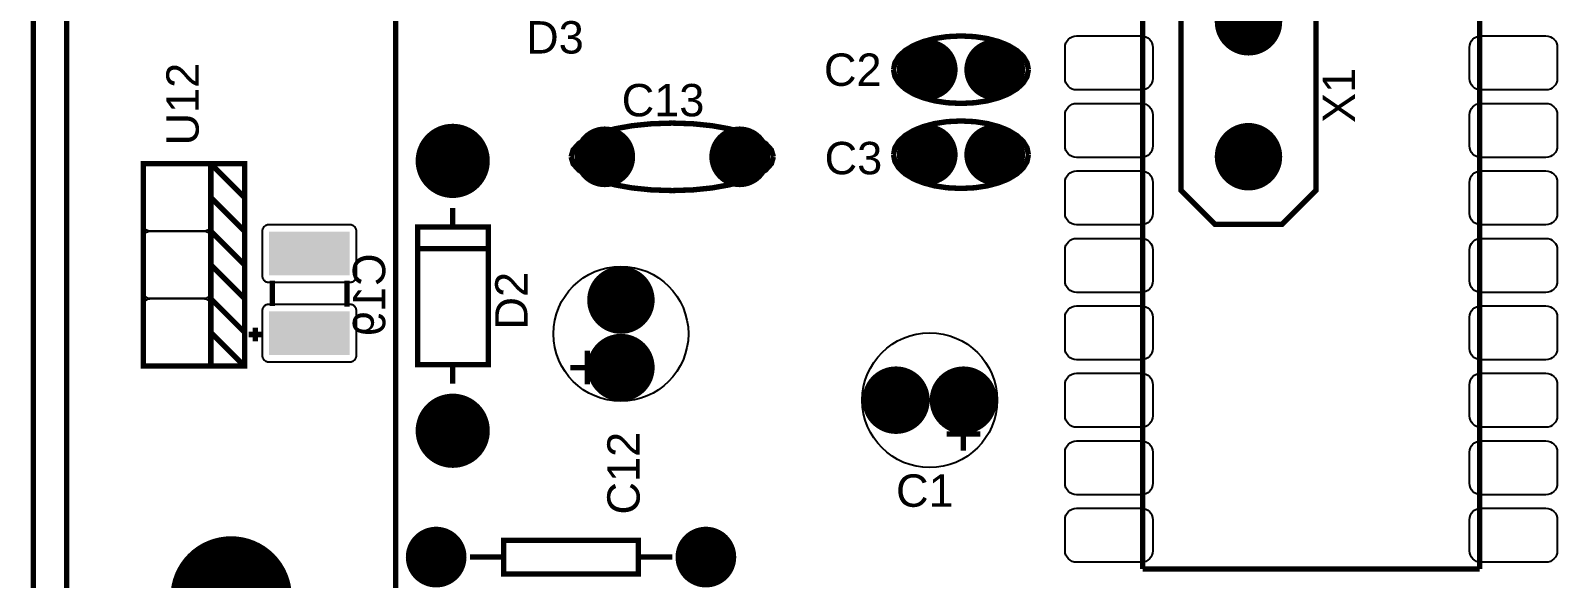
# Model space of a CAD drawing. Header units: inches. Extents: x -2.43 to 2.43, y -2.01 to 2.
# Drawn here: x -2.434 to -0.17, y -0.386 to 0.426 of the extents above; entities that cross this region are included whole.
import ezdxf

# ---------------------------------------------------------------- set-up
doc = ezdxf.new("R2010")
doc.units = ezdxf.units.IN
doc.layers.get('0').update_dxf_attribs({"linetype": 'CONTINUOUS'})

# ---------------------------------------------------------------- blocks, each defined once
blk = doc.blocks.new('RPAD')
blk.add_trace([(-0.5, -0.5), (-0.5, 0.5), (0.5, -0.5), (0.5, 0.5)])
blk = doc.blocks.new('EPAD')
at = {"const_width": 0.5}
blk.add_lwpolyline([(-0.25, 0, 1), (0.25, 0, 1)], format="xyb", close=True, dxfattribs=at)

msp = doc.modelspace()

# ---------------------------------------------------------------- linework, layer by layer
at = {"const_width": 0.008}
for points in [[(-2.430303, -2.006575), (2.430303, -2.006575), (2.430303, 1.998496), (-2.430303, 1.998496), (-2.430303, -2.006575)], [(-2.430303, -2.006575), (2.430303, -2.006575), (2.430303, 1.998496), (-2.430303, 1.998496), (-2.430303, -2.006575)], [(-2.430303, -2.006575), (2.430303, -2.006575), (2.430303, 1.998496), (-2.430303, 1.998496), (-2.430303, -2.006575)], [(-0.785043, 1.628244), (-0.785043, -0.371756)], [(-0.785043, 1.628244), (-0.785043, -0.371756)], [(-0.785043, 1.628244), (-0.785043, -0.371756)], [(-0.285043, 1.628244), (-0.285043, -0.371756)], [(-0.285043, 1.628244), (-0.285043, -0.371756)], [(-0.285043, 1.628244), (-0.285043, -0.371756)], [(-2.380902, -0.606149), (-1.892713, -0.606149), (-1.892713, 0.771804), (-2.380902, 0.771804), (-2.380902, -0.606149)], [(-2.380902, -0.606149), (-1.892713, -0.606149), (-1.892713, 0.771804), (-2.380902, 0.771804), (-2.380902, -0.606149)], [(-2.380902, -0.606149), (-1.892713, -0.606149), (-1.892713, 0.771804), (-2.380902, 0.771804), (-2.380902, -0.606149)], [(-0.528043, 0.489244), (-0.528043, 0.189244), (-0.578043, 0.139244), (-0.678043, 0.139244), (-0.728043, 0.189244), (-0.728043, 0.489244), (-0.678043, 0.539244), (-0.578043, 0.539244), (-0.528043, 0.489244)], [(-0.528043, 0.489244), (-0.528043, 0.189244), (-0.578043, 0.139244), (-0.678043, 0.139244), (-0.728043, 0.189244), (-0.728043, 0.489244), (-0.678043, 0.539244), (-0.578043, 0.539244), (-0.528043, 0.489244)], [(-0.528043, 0.489244), (-0.528043, 0.189244), (-0.578043, 0.139244), (-0.678043, 0.139244), (-0.728043, 0.189244), (-0.728043, 0.489244), (-0.678043, 0.539244), (-0.578043, 0.539244), (-0.528043, 0.489244)], [(-1.154421, 0.368244), (-1.152421, 0.378432), (-1.146671, 0.387869), (-1.137546, 0.396369), (-1.125421, 0.403744), (-1.110671, 0.409807), (-1.093671, 0.414369), (-1.074796, 0.417244), (-1.054421, 0.418244)], [(-1.154421, 0.368244), (-1.152421, 0.378432), (-1.146671, 0.387869), (-1.137546, 0.396369), (-1.125421, 0.403744), (-1.110671, 0.409807), (-1.093671, 0.414369), (-1.074796, 0.417244), (-1.054421, 0.418244)], [(-1.154421, 0.368244), (-1.152421, 0.378432), (-1.146671, 0.387869), (-1.137546, 0.396369), (-1.125421, 0.403744), (-1.110671, 0.409807), (-1.093671, 0.414369), (-1.074796, 0.417244), (-1.054421, 0.418244)], [(-0.954421, 0.368244), (-0.956421, 0.378432), (-0.962171, 0.387869), (-0.971296, 0.396369), (-0.983421, 0.403744), (-0.998171, 0.409807), (-1.015171, 0.414369), (-1.034046, 0.417244), (-1.054421, 0.418244)], [(-0.954421, 0.368244), (-0.956421, 0.378432), (-0.962171, 0.387869), (-0.971296, 0.396369), (-0.983421, 0.403744), (-0.998171, 0.409807), (-1.015171, 0.414369), (-1.034046, 0.417244), (-1.054421, 0.418244)], [(-0.954421, 0.368244), (-0.956421, 0.378432), (-0.962171, 0.387869), (-0.971296, 0.396369), (-0.983421, 0.403744), (-0.998171, 0.409807), (-1.015171, 0.414369), (-1.034046, 0.417244), (-1.054421, 0.418244)], [(-1.154421, 0.368244), (-1.152421, 0.358057), (-1.146671, 0.34862), (-1.137546, 0.34012), (-1.125421, 0.332744), (-1.110671, 0.326682), (-1.093671, 0.32212), (-1.074796, 0.319244), (-1.054421, 0.318244)], [(-1.154421, 0.368244), (-1.152421, 0.358057), (-1.146671, 0.34862), (-1.137546, 0.34012), (-1.125421, 0.332744), (-1.110671, 0.326682), (-1.093671, 0.32212), (-1.074796, 0.319244), (-1.054421, 0.318244)], [(-1.154421, 0.368244), (-1.152421, 0.358057), (-1.146671, 0.34862), (-1.137546, 0.34012), (-1.125421, 0.332744), (-1.110671, 0.326682), (-1.093671, 0.32212), (-1.074796, 0.319244), (-1.054421, 0.318244)], [(-0.954421, 0.368244), (-0.956421, 0.358057), (-0.962171, 0.34862), (-0.971296, 0.34012), (-0.983421, 0.332744), (-0.998171, 0.326682), (-1.015171, 0.32212), (-1.034046, 0.319244), (-1.054421, 0.318244)], [(-0.954421, 0.368244), (-0.956421, 0.358057), (-0.962171, 0.34862), (-0.971296, 0.34012), (-0.983421, 0.332744), (-0.998171, 0.326682), (-1.015171, 0.32212), (-1.034046, 0.319244), (-1.054421, 0.318244)], [(-0.954421, 0.368244), (-0.956421, 0.358057), (-0.962171, 0.34862), (-0.971296, 0.34012), (-0.983421, 0.332744), (-0.998171, 0.326682), (-1.015171, 0.32212), (-1.034046, 0.319244), (-1.054421, 0.318244)], [(-1.154421, 0.242244), (-1.152421, 0.252432), (-1.146671, 0.261869), (-1.137546, 0.270369), (-1.125421, 0.277744), (-1.110671, 0.283807), (-1.093671, 0.288369), (-1.074796, 0.291244), (-1.054421, 0.292244)], [(-1.154421, 0.242244), (-1.152421, 0.252432), (-1.146671, 0.261869), (-1.137546, 0.270369), (-1.125421, 0.277744), (-1.110671, 0.283807), (-1.093671, 0.288369), (-1.074796, 0.291244), (-1.054421, 0.292244)], [(-1.154421, 0.242244), (-1.152421, 0.252432), (-1.146671, 0.261869), (-1.137546, 0.270369), (-1.125421, 0.277744), (-1.110671, 0.283807), (-1.093671, 0.288369), (-1.074796, 0.291244), (-1.054421, 0.292244)], [(-0.954421, 0.242244), (-0.956421, 0.252432), (-0.962171, 0.261869), (-0.971296, 0.270369), (-0.983421, 0.277744), (-0.998171, 0.283807), (-1.015171, 0.288369), (-1.034046, 0.291244), (-1.054421, 0.292244)], [(-0.954421, 0.242244), (-0.956421, 0.252432), (-0.962171, 0.261869), (-0.971296, 0.270369), (-0.983421, 0.277744), (-0.998171, 0.283807), (-1.015171, 0.288369), (-1.034046, 0.291244), (-1.054421, 0.292244)], [(-0.954421, 0.242244), (-0.956421, 0.252432), (-0.962171, 0.261869), (-0.971296, 0.270369), (-0.983421, 0.277744), (-0.998171, 0.283807), (-1.015171, 0.288369), (-1.034046, 0.291244), (-1.054421, 0.292244)], [(-1.632626, 0.239095), (-1.629667, 0.249282), (-1.621142, 0.25872), (-1.607577, 0.26722), (-1.589501, 0.274595), (-1.56744, 0.280657), (-1.541923, 0.28522), (-1.513476, 0.288095), (-1.482626, 0.289095)], [(-1.632626, 0.239095), (-1.629667, 0.249282), (-1.621142, 0.25872), (-1.607577, 0.26722), (-1.589501, 0.274595), (-1.56744, 0.280657), (-1.541923, 0.28522), (-1.513476, 0.288095), (-1.482626, 0.289095)], [(-1.632626, 0.239095), (-1.629667, 0.249282), (-1.621142, 0.25872), (-1.607577, 0.26722), (-1.589501, 0.274595), (-1.56744, 0.280657), (-1.541923, 0.28522), (-1.513476, 0.288095), (-1.482626, 0.289095)], [(-1.332626, 0.239095), (-1.335626, 0.249282), (-1.344251, 0.25872), (-1.357939, 0.26722), (-1.376126, 0.274595), (-1.398251, 0.280657), (-1.423751, 0.28522), (-1.452063, 0.288095), (-1.482626, 0.289095)], [(-1.332626, 0.239095), (-1.335626, 0.249282), (-1.344251, 0.25872), (-1.357939, 0.26722), (-1.376126, 0.274595), (-1.398251, 0.280657), (-1.423751, 0.28522), (-1.452063, 0.288095), (-1.482626, 0.289095)], [(-1.332626, 0.239095), (-1.335626, 0.249282), (-1.344251, 0.25872), (-1.357939, 0.26722), (-1.376126, 0.274595), (-1.398251, 0.280657), (-1.423751, 0.28522), (-1.452063, 0.288095), (-1.482626, 0.289095)], [(-2.266925, -0.07111), (-2.166925, -0.07111), (-2.166925, 0.22889), (-2.266925, 0.22889), (-2.266925, -0.07111)], [(-2.266925, -0.07111), (-2.166925, -0.07111), (-2.166925, 0.22889), (-2.266925, 0.22889), (-2.266925, -0.07111)], [(-2.266925, -0.07111), (-2.166925, -0.07111), (-2.166925, 0.22889), (-2.266925, 0.22889), (-2.266925, -0.07111)], [(-2.166925, 0.22889), (-2.116925, 0.22889), (-2.116925, -0.07111), (-2.166925, -0.07111)], [(-2.166925, 0.22889), (-2.116925, 0.17889)], [(-2.166925, 0.22889), (-2.116925, 0.22889), (-2.116925, -0.07111), (-2.166925, -0.07111)], [(-2.166925, 0.22889), (-2.116925, 0.17889)], [(-2.166925, 0.22889), (-2.116925, 0.22889), (-2.116925, -0.07111), (-2.166925, -0.07111)], [(-2.166925, 0.22889), (-2.116925, 0.17889)], [(-1.632626, 0.239095), (-1.629667, 0.228907), (-1.621142, 0.21947), (-1.607577, 0.21097), (-1.589501, 0.203595), (-1.56744, 0.197532), (-1.541923, 0.19297), (-1.513476, 0.190095), (-1.482626, 0.189095)], [(-1.632626, 0.239095), (-1.629667, 0.228907), (-1.621142, 0.21947), (-1.607577, 0.21097), (-1.589501, 0.203595), (-1.56744, 0.197532), (-1.541923, 0.19297), (-1.513476, 0.190095), (-1.482626, 0.189095)], [(-1.632626, 0.239095), (-1.629667, 0.228907), (-1.621142, 0.21947), (-1.607577, 0.21097), (-1.589501, 0.203595), (-1.56744, 0.197532), (-1.541923, 0.19297), (-1.513476, 0.190095), (-1.482626, 0.189095)], [(-1.332626, 0.239095), (-1.335626, 0.228907), (-1.344251, 0.21947), (-1.357939, 0.21097), (-1.376126, 0.203595), (-1.398251, 0.197532), (-1.423751, 0.19297), (-1.452063, 0.190095), (-1.482626, 0.189095)], [(-1.332626, 0.239095), (-1.335626, 0.228907), (-1.344251, 0.21947), (-1.357939, 0.21097), (-1.376126, 0.203595), (-1.398251, 0.197532), (-1.423751, 0.19297), (-1.452063, 0.190095), (-1.482626, 0.189095)], [(-1.332626, 0.239095), (-1.335626, 0.228907), (-1.344251, 0.21947), (-1.357939, 0.21097), (-1.376126, 0.203595), (-1.398251, 0.197532), (-1.423751, 0.19297), (-1.452063, 0.190095), (-1.482626, 0.189095)], [(-1.154421, 0.242244), (-1.152421, 0.232057), (-1.146671, 0.22262), (-1.137546, 0.21412), (-1.125421, 0.206744), (-1.110671, 0.200682), (-1.093671, 0.19612), (-1.074796, 0.193244), (-1.054421, 0.192244)], [(-1.154421, 0.242244), (-1.152421, 0.232057), (-1.146671, 0.22262), (-1.137546, 0.21412), (-1.125421, 0.206744), (-1.110671, 0.200682), (-1.093671, 0.19612), (-1.074796, 0.193244), (-1.054421, 0.192244)], [(-1.154421, 0.242244), (-1.152421, 0.232057), (-1.146671, 0.22262), (-1.137546, 0.21412), (-1.125421, 0.206744), (-1.110671, 0.200682), (-1.093671, 0.19612), (-1.074796, 0.193244), (-1.054421, 0.192244)], [(-0.954421, 0.242244), (-0.956421, 0.232057), (-0.962171, 0.22262), (-0.971296, 0.21412), (-0.983421, 0.206744), (-0.998171, 0.200682), (-1.015171, 0.19612), (-1.034046, 0.193244), (-1.054421, 0.192244)], [(-0.954421, 0.242244), (-0.956421, 0.232057), (-0.962171, 0.22262), (-0.971296, 0.21412), (-0.983421, 0.206744), (-0.998171, 0.200682), (-1.015171, 0.19612), (-1.034046, 0.193244), (-1.054421, 0.192244)], [(-0.954421, 0.242244), (-0.956421, 0.232057), (-0.962171, 0.22262), (-0.971296, 0.21412), (-0.983421, 0.206744), (-0.998171, 0.200682), (-1.015171, 0.19612), (-1.034046, 0.193244), (-1.054421, 0.192244)], [(-2.166925, 0.17889), (-2.116925, 0.12889)], [(-2.166925, 0.17889), (-2.116925, 0.12889)], [(-2.166925, 0.17889), (-2.116925, 0.12889)], [(-1.808177, 0.163087), (-1.808177, 0.135087)], [(-1.808177, 0.163087), (-1.808177, 0.135087)], [(-1.808177, 0.163087), (-1.808177, 0.135087)], [(-1.860177, -0.068913), (-1.755177, -0.068913), (-1.755177, 0.135087), (-1.860177, 0.135087), (-1.860177, -0.068913)], [(-1.860177, -0.068913), (-1.755177, -0.068913), (-1.755177, 0.135087), (-1.860177, 0.135087), (-1.860177, -0.068913)], [(-1.860177, -0.068913), (-1.755177, -0.068913), (-1.755177, 0.135087), (-1.860177, 0.135087), (-1.860177, -0.068913)], [(-2.166925, 0.12889), (-2.116925, 0.07889)], [(-2.166925, 0.12889), (-2.116925, 0.07889)], [(-2.166925, 0.12889), (-2.116925, 0.07889)], [(-1.756177, 0.103087), (-1.859177, 0.103087)], [(-1.756177, 0.103087), (-1.859177, 0.103087)], [(-1.756177, 0.103087), (-1.859177, 0.103087)], [(-2.166925, 0.07889), (-2.116925, 0.02889)], [(-2.166925, 0.07889), (-2.116925, 0.02889)], [(-2.166925, 0.07889), (-2.116925, 0.02889)], [(-2.075854, 0.055787), (-2.075854, 0.017787)], [(-2.075854, 0.055787), (-2.075854, 0.017787)], [(-2.075854, 0.055787), (-2.075854, 0.017787)], [(-1.964854, 0.055787), (-1.964854, 0.016787)], [(-1.964854, 0.055787), (-1.964854, 0.016787)], [(-1.964854, 0.055787), (-1.964854, 0.016787)], [(-2.166925, 0.02889), (-2.116925, -0.02111)], [(-2.166925, 0.02889), (-2.116925, -0.02111)], [(-2.166925, 0.02889), (-2.116925, -0.02111)], [(-2.166925, -0.02111), (-2.116925, -0.07111)], [(-2.166925, -0.02111), (-2.116925, -0.07111)], [(-2.166925, -0.02111), (-2.116925, -0.07111)], [(-2.090854, -0.024213), (-2.110854, -0.024213)], [(-2.090854, -0.024213), (-2.110854, -0.024213)], [(-2.090854, -0.024213), (-2.110854, -0.024213)], [(-2.100854, -0.014213), (-2.100854, -0.034213)], [(-2.100854, -0.014213), (-2.100854, -0.034213)], [(-2.100854, -0.014213), (-2.100854, -0.034213)], [(-1.608744, -0.09822), (-1.608744, -0.04822)], [(-1.608744, -0.09822), (-1.608744, -0.04822)], [(-1.608744, -0.09822), (-1.608744, -0.04822)], [(-1.808177, -0.068913), (-1.808177, -0.096913)], [(-1.808177, -0.068913), (-1.808177, -0.096913)], [(-1.808177, -0.068913), (-1.808177, -0.096913)], [(-1.633744, -0.07322), (-1.583744, -0.07322)], [(-1.633744, -0.07322), (-1.583744, -0.07322)], [(-1.633744, -0.07322), (-1.583744, -0.07322)], [(-1.050776, -0.196574), (-1.050776, -0.146574)], [(-1.050776, -0.196574), (-1.050776, -0.146574)], [(-1.050776, -0.196574), (-1.050776, -0.146574)], [(-1.025776, -0.171574), (-1.075776, -0.171574)], [(-1.025776, -0.171574), (-1.075776, -0.171574)], [(-1.025776, -0.171574), (-1.075776, -0.171574)], [(-1.732744, -0.379141), (-1.532744, -0.379141), (-1.532744, -0.329141), (-1.732744, -0.329141), (-1.732744, -0.379141)], [(-1.732744, -0.379141), (-1.532744, -0.379141), (-1.532744, -0.329141), (-1.732744, -0.329141), (-1.732744, -0.379141)], [(-1.732744, -0.379141), (-1.532744, -0.379141), (-1.532744, -0.329141), (-1.732744, -0.329141), (-1.732744, -0.379141)], [(-1.732744, -0.354141), (-1.782744, -0.354141)], [(-1.732744, -0.354141), (-1.782744, -0.354141)], [(-1.732744, -0.354141), (-1.782744, -0.354141)], [(-1.482744, -0.354141), (-1.532744, -0.354141)], [(-1.482744, -0.354141), (-1.532744, -0.354141)], [(-1.482744, -0.354141), (-1.532744, -0.354141)], [(-0.285043, -0.371756), (-0.785043, -0.371756)], [(-0.285043, -0.371756), (-0.785043, -0.371756)], [(-0.285043, -0.371756), (-0.785043, -0.371756)]]:
    msp.add_lwpolyline(points, dxfattribs=at)
for points in [[(-0.770043, 0.401244), (-0.770043, 0.355244), (-0.770381, 0.351769), (-0.771355, 0.348554), (-0.772901, 0.345663), (-0.774957, 0.343159), (-0.777462, 0.341102), (-0.780353, 0.339556), (-0.783567, 0.338583), (-0.787043, 0.338244), (-0.883043, 0.338244), (-0.886519, 0.338583), (-0.889733, 0.339556), (-0.892624, 0.341102), (-0.895129, 0.343159), (-0.897186, 0.345663), (-0.898732, 0.348554), (-0.899705, 0.351769), (-0.900043, 0.355244), (-0.900043, 0.401244), (-0.899705, 0.40472), (-0.898732, 0.407935), (-0.897186, 0.410826), (-0.895129, 0.41333), (-0.892624, 0.415387), (-0.889733, 0.416933), (-0.886519, 0.417906), (-0.883043, 0.418244), (-0.787043, 0.418244), (-0.783567, 0.417906), (-0.780353, 0.416933), (-0.777462, 0.415387), (-0.774957, 0.41333), (-0.772901, 0.410826), (-0.771355, 0.407935), (-0.770381, 0.40472), (-0.770043, 0.401244)], [(-0.300043, 0.355244), (-0.300043, 0.401244), (-0.299705, 0.40472), (-0.298732, 0.407935), (-0.297186, 0.410826), (-0.295129, 0.41333), (-0.292624, 0.415387), (-0.289733, 0.416933), (-0.286519, 0.417906), (-0.283043, 0.418244), (-0.187043, 0.418244), (-0.183567, 0.417906), (-0.180353, 0.416933), (-0.177462, 0.415387), (-0.174957, 0.41333), (-0.172901, 0.410826), (-0.171355, 0.407935), (-0.170381, 0.40472), (-0.170043, 0.401244), (-0.170043, 0.355244), (-0.170381, 0.351769), (-0.171355, 0.348554), (-0.172901, 0.345663), (-0.174957, 0.343159), (-0.177462, 0.341102), (-0.180353, 0.339556), (-0.183567, 0.338583), (-0.187043, 0.338244), (-0.283043, 0.338244), (-0.286519, 0.338583), (-0.289733, 0.339556), (-0.292624, 0.341102), (-0.295129, 0.343159), (-0.297186, 0.345663), (-0.298732, 0.348554), (-0.299705, 0.351769), (-0.300043, 0.355244)], [(-0.770043, 0.301244), (-0.770043, 0.255244), (-0.770381, 0.251769), (-0.771355, 0.248554), (-0.772901, 0.245663), (-0.774957, 0.243159), (-0.777462, 0.241102), (-0.780353, 0.239556), (-0.783567, 0.238583), (-0.787043, 0.238244), (-0.883043, 0.238244), (-0.886519, 0.238583), (-0.889733, 0.239556), (-0.892624, 0.241102), (-0.895129, 0.243159), (-0.897186, 0.245663), (-0.898732, 0.248554), (-0.899705, 0.251769), (-0.900043, 0.255244), (-0.900043, 0.301244), (-0.899705, 0.30472), (-0.898732, 0.307935), (-0.897186, 0.310826), (-0.895129, 0.31333), (-0.892624, 0.315387), (-0.889733, 0.316933), (-0.886519, 0.317906), (-0.883043, 0.318244), (-0.787043, 0.318244), (-0.783567, 0.317906), (-0.780353, 0.316933), (-0.777462, 0.315387), (-0.774957, 0.31333), (-0.772901, 0.310826), (-0.771355, 0.307935), (-0.770381, 0.30472), (-0.770043, 0.301244)], [(-0.300043, 0.255244), (-0.300043, 0.301244), (-0.299705, 0.30472), (-0.298732, 0.307935), (-0.297186, 0.310826), (-0.295129, 0.31333), (-0.292624, 0.315387), (-0.289733, 0.316933), (-0.286519, 0.317906), (-0.283043, 0.318244), (-0.187043, 0.318244), (-0.183567, 0.317906), (-0.180353, 0.316933), (-0.177462, 0.315387), (-0.174957, 0.31333), (-0.172901, 0.310826), (-0.171355, 0.307935), (-0.170381, 0.30472), (-0.170043, 0.301244), (-0.170043, 0.255244), (-0.170381, 0.251769), (-0.171355, 0.248554), (-0.172901, 0.245663), (-0.174957, 0.243159), (-0.177462, 0.241102), (-0.180353, 0.239556), (-0.183567, 0.238583), (-0.187043, 0.238244), (-0.283043, 0.238244), (-0.286519, 0.238583), (-0.289733, 0.239556), (-0.292624, 0.241102), (-0.295129, 0.243159), (-0.297186, 0.245663), (-0.298732, 0.248554), (-0.299705, 0.251769), (-0.300043, 0.255244)], [(-2.166925, 0.21889), (-2.166925, 0.13889), (-2.166976, 0.137851), (-2.167124, 0.136846), (-2.167366, 0.135879), (-2.167697, 0.134955), (-2.168111, 0.134078), (-2.168606, 0.133254), (-2.169176, 0.132487), (-2.169816, 0.131781), (-2.170522, 0.131141), (-2.171289, 0.130571), (-2.172113, 0.130077), (-2.17299, 0.129662), (-2.173914, 0.129331), (-2.174881, 0.129089), (-2.175886, 0.128941), (-2.176925, 0.12889), (-2.256925, 0.12889), (-2.257965, 0.128941), (-2.25897, 0.129089), (-2.259937, 0.129331), (-2.260861, 0.129662), (-2.261737, 0.130077), (-2.262561, 0.130571), (-2.263328, 0.131141), (-2.264035, 0.131781), (-2.264675, 0.132487), (-2.265244, 0.133254), (-2.265739, 0.134078), (-2.266154, 0.134955), (-2.266484, 0.135879), (-2.266726, 0.136846), (-2.266875, 0.137851), (-2.266925, 0.13889), (-2.266925, 0.21889), (-2.266875, 0.21993), (-2.266726, 0.220935), (-2.266484, 0.221902), (-2.266154, 0.222826), (-2.265739, 0.223702), (-2.265244, 0.224526), (-2.264675, 0.225294), (-2.264035, 0.226), (-2.263328, 0.22664), (-2.262561, 0.227209), (-2.261737, 0.227704), (-2.260861, 0.228119), (-2.259937, 0.228449), (-2.25897, 0.228691), (-2.257965, 0.22884), (-2.256925, 0.22889), (-2.176925, 0.22889), (-2.175886, 0.22884), (-2.174881, 0.228691), (-2.173914, 0.228449), (-2.17299, 0.228119), (-2.172113, 0.227704), (-2.171289, 0.227209), (-2.170522, 0.22664), (-2.169816, 0.226), (-2.169176, 0.225294), (-2.168606, 0.224526), (-2.168111, 0.223702), (-2.167697, 0.222826), (-2.167366, 0.221902), (-2.167124, 0.220935), (-2.166976, 0.21993), (-2.166925, 0.21889)], [(-0.770043, 0.201244), (-0.770043, 0.155244), (-0.770381, 0.151769), (-0.771355, 0.148554), (-0.772901, 0.145663), (-0.774957, 0.143159), (-0.777462, 0.141102), (-0.780353, 0.139556), (-0.783567, 0.138583), (-0.787043, 0.138244), (-0.883043, 0.138244), (-0.886519, 0.138583), (-0.889733, 0.139556), (-0.892624, 0.141102), (-0.895129, 0.143159), (-0.897186, 0.145663), (-0.898732, 0.148554), (-0.899705, 0.151769), (-0.900043, 0.155244), (-0.900043, 0.201244), (-0.899705, 0.20472), (-0.898732, 0.207935), (-0.897186, 0.210826), (-0.895129, 0.21333), (-0.892624, 0.215387), (-0.889733, 0.216933), (-0.886519, 0.217906), (-0.883043, 0.218244), (-0.787043, 0.218244), (-0.783567, 0.217906), (-0.780353, 0.216933), (-0.777462, 0.215387), (-0.774957, 0.21333), (-0.772901, 0.210826), (-0.771355, 0.207935), (-0.770381, 0.20472), (-0.770043, 0.201244)], [(-0.300043, 0.155244), (-0.300043, 0.201244), (-0.299705, 0.20472), (-0.298732, 0.207935), (-0.297186, 0.210826), (-0.295129, 0.21333), (-0.292624, 0.215387), (-0.289733, 0.216933), (-0.286519, 0.217906), (-0.283043, 0.218244), (-0.187043, 0.218244), (-0.183567, 0.217906), (-0.180353, 0.216933), (-0.177462, 0.215387), (-0.174957, 0.21333), (-0.172901, 0.210826), (-0.171355, 0.207935), (-0.170381, 0.20472), (-0.170043, 0.201244), (-0.170043, 0.155244), (-0.170381, 0.151769), (-0.171355, 0.148554), (-0.172901, 0.145663), (-0.174957, 0.143159), (-0.177462, 0.141102), (-0.180353, 0.139556), (-0.183567, 0.138583), (-0.187043, 0.138244), (-0.283043, 0.138244), (-0.286519, 0.138583), (-0.289733, 0.139556), (-0.292624, 0.141102), (-0.295129, 0.143159), (-0.297186, 0.145663), (-0.298732, 0.148554), (-0.299705, 0.151769), (-0.300043, 0.155244)], [(-2.090854, 0.128287), (-2.090854, 0.063287), (-2.090804, 0.062248), (-2.090656, 0.061243), (-2.090413, 0.060276), (-2.090083, 0.059352), (-2.089668, 0.058476), (-2.089173, 0.057652), (-2.088604, 0.056884), (-2.087964, 0.056178), (-2.087257, 0.055538), (-2.08649, 0.054969), (-2.085666, 0.054474), (-2.08479, 0.054059), (-2.083866, 0.053728), (-2.082899, 0.053486), (-2.081894, 0.053338), (-2.080854, 0.053287), (-1.960854, 0.053287), (-1.959815, 0.053338), (-1.95881, 0.053486), (-1.957843, 0.053728), (-1.956919, 0.054059), (-1.956043, 0.054474), (-1.955219, 0.054969), (-1.954451, 0.055538), (-1.953745, 0.056178), (-1.953105, 0.056884), (-1.952535, 0.057652), (-1.952041, 0.058476), (-1.951626, 0.059352), (-1.951295, 0.060276), (-1.951053, 0.061243), (-1.950905, 0.062248), (-1.950854, 0.063287), (-1.950854, 0.128287), (-1.950905, 0.129327), (-1.951053, 0.130332), (-1.951295, 0.131299), (-1.951626, 0.132223), (-1.952041, 0.133099), (-1.952535, 0.133923), (-1.953105, 0.134691), (-1.953745, 0.135397), (-1.954451, 0.136037), (-1.955219, 0.136606), (-1.956043, 0.137101), (-1.956919, 0.137516), (-1.957843, 0.137846), (-1.95881, 0.138089), (-1.959815, 0.138237), (-1.960854, 0.138287), (-2.080854, 0.138287), (-2.081894, 0.138237), (-2.082899, 0.138089), (-2.083866, 0.137846), (-2.08479, 0.137516), (-2.085666, 0.137101), (-2.08649, 0.136606), (-2.087257, 0.136037), (-2.087964, 0.135397), (-2.088604, 0.134691), (-2.089173, 0.133923), (-2.089668, 0.133099), (-2.090083, 0.132223), (-2.090413, 0.131299), (-2.090656, 0.130332), (-2.090804, 0.129327), (-2.090854, 0.128287)], [(-2.166925, 0.11889), (-2.166925, 0.03889), (-2.166976, 0.037851), (-2.167124, 0.036846), (-2.167366, 0.035879), (-2.167697, 0.034955), (-2.168111, 0.034078), (-2.168606, 0.033254), (-2.169176, 0.032487), (-2.169816, 0.031781), (-2.170522, 0.031141), (-2.171289, 0.030571), (-2.172113, 0.030077), (-2.17299, 0.029662), (-2.173914, 0.029331), (-2.174881, 0.029089), (-2.175886, 0.028941), (-2.176925, 0.02889), (-2.256925, 0.02889), (-2.257965, 0.028941), (-2.25897, 0.029089), (-2.259937, 0.029331), (-2.260861, 0.029662), (-2.261737, 0.030077), (-2.262561, 0.030571), (-2.263328, 0.031141), (-2.264035, 0.031781), (-2.264675, 0.032487), (-2.265244, 0.033254), (-2.265739, 0.034078), (-2.266154, 0.034955), (-2.266484, 0.035879), (-2.266726, 0.036846), (-2.266875, 0.037851), (-2.266925, 0.03889), (-2.266925, 0.11889), (-2.266875, 0.11993), (-2.266726, 0.120935), (-2.266484, 0.121902), (-2.266154, 0.122826), (-2.265739, 0.123702), (-2.265244, 0.124526), (-2.264675, 0.125294), (-2.264035, 0.126), (-2.263328, 0.12664), (-2.262561, 0.127209), (-2.261737, 0.127704), (-2.260861, 0.128119), (-2.259937, 0.128449), (-2.25897, 0.128691), (-2.257965, 0.12884), (-2.256925, 0.12889), (-2.176925, 0.12889), (-2.175886, 0.12884), (-2.174881, 0.128691), (-2.173914, 0.128449), (-2.17299, 0.128119), (-2.172113, 0.127704), (-2.171289, 0.127209), (-2.170522, 0.12664), (-2.169816, 0.126), (-2.169176, 0.125294), (-2.168606, 0.124526), (-2.168111, 0.123702), (-2.167697, 0.122826), (-2.167366, 0.121902), (-2.167124, 0.120935), (-2.166976, 0.11993), (-2.166925, 0.11889)], [(-0.770043, 0.101244), (-0.770043, 0.055244), (-0.770381, 0.051769), (-0.771355, 0.048554), (-0.772901, 0.045663), (-0.774957, 0.043159), (-0.777462, 0.041102), (-0.780353, 0.039556), (-0.783567, 0.038583), (-0.787043, 0.038244), (-0.883043, 0.038244), (-0.886519, 0.038583), (-0.889733, 0.039556), (-0.892624, 0.041102), (-0.895129, 0.043159), (-0.897186, 0.045663), (-0.898732, 0.048554), (-0.899705, 0.051769), (-0.900043, 0.055244), (-0.900043, 0.101244), (-0.899705, 0.10472), (-0.898732, 0.107935), (-0.897186, 0.110826), (-0.895129, 0.11333), (-0.892624, 0.115387), (-0.889733, 0.116933), (-0.886519, 0.117906), (-0.883043, 0.118244), (-0.787043, 0.118244), (-0.783567, 0.117906), (-0.780353, 0.116933), (-0.777462, 0.115387), (-0.774957, 0.11333), (-0.772901, 0.110826), (-0.771355, 0.107935), (-0.770381, 0.10472), (-0.770043, 0.101244)], [(-0.300043, 0.055244), (-0.300043, 0.101244), (-0.299705, 0.10472), (-0.298732, 0.107935), (-0.297186, 0.110826), (-0.295129, 0.11333), (-0.292624, 0.115387), (-0.289733, 0.116933), (-0.286519, 0.117906), (-0.283043, 0.118244), (-0.187043, 0.118244), (-0.183567, 0.117906), (-0.180353, 0.116933), (-0.177462, 0.115387), (-0.174957, 0.11333), (-0.172901, 0.110826), (-0.171355, 0.107935), (-0.170381, 0.10472), (-0.170043, 0.101244), (-0.170043, 0.055244), (-0.170381, 0.051769), (-0.171355, 0.048554), (-0.172901, 0.045663), (-0.174957, 0.043159), (-0.177462, 0.041102), (-0.180353, 0.039556), (-0.183567, 0.038583), (-0.187043, 0.038244), (-0.283043, 0.038244), (-0.286519, 0.038583), (-0.289733, 0.039556), (-0.292624, 0.041102), (-0.295129, 0.043159), (-0.297186, 0.045663), (-0.298732, 0.048554), (-0.299705, 0.051769), (-0.300043, 0.055244)], [(-2.166925, 0.01889), (-2.166925, -0.06111), (-2.166976, -0.062149), (-2.167124, -0.063154), (-2.167366, -0.064121), (-2.167697, -0.065045), (-2.168111, -0.065922), (-2.168606, -0.066746), (-2.169176, -0.067513), (-2.169816, -0.068219), (-2.170522, -0.068859), (-2.171289, -0.069429), (-2.172113, -0.069923), (-2.17299, -0.070338), (-2.173914, -0.070669), (-2.174881, -0.070911), (-2.175886, -0.071059), (-2.176925, -0.07111), (-2.256925, -0.07111), (-2.257965, -0.071059), (-2.25897, -0.070911), (-2.259937, -0.070669), (-2.260861, -0.070338), (-2.261737, -0.069923), (-2.262561, -0.069429), (-2.263328, -0.068859), (-2.264035, -0.068219), (-2.264675, -0.067513), (-2.265244, -0.066746), (-2.265739, -0.065922), (-2.266154, -0.065045), (-2.266484, -0.064121), (-2.266726, -0.063154), (-2.266875, -0.062149), (-2.266925, -0.06111), (-2.266925, 0.01889), (-2.266875, 0.01993), (-2.266726, 0.020935), (-2.266484, 0.021902), (-2.266154, 0.022826), (-2.265739, 0.023702), (-2.265244, 0.024526), (-2.264675, 0.025294), (-2.264035, 0.026), (-2.263328, 0.02664), (-2.262561, 0.027209), (-2.261737, 0.027704), (-2.260861, 0.028119), (-2.259937, 0.028449), (-2.25897, 0.028691), (-2.257965, 0.02884), (-2.256925, 0.02889), (-2.176925, 0.02889), (-2.175886, 0.02884), (-2.174881, 0.028691), (-2.173914, 0.028449), (-2.17299, 0.028119), (-2.172113, 0.027704), (-2.171289, 0.027209), (-2.170522, 0.02664), (-2.169816, 0.026), (-2.169176, 0.025294), (-2.168606, 0.024526), (-2.168111, 0.023702), (-2.167697, 0.022826), (-2.167366, 0.021902), (-2.167124, 0.020935), (-2.166976, 0.01993), (-2.166925, 0.01889)], [(-2.090854, 0.010287), (-2.090854, -0.054713), (-2.090804, -0.055752), (-2.090656, -0.056757), (-2.090413, -0.057724), (-2.090083, -0.058648), (-2.089668, -0.059524), (-2.089173, -0.060348), (-2.088604, -0.061116), (-2.087964, -0.061822), (-2.087257, -0.062462), (-2.08649, -0.063031), (-2.085666, -0.063526), (-2.08479, -0.063941), (-2.083866, -0.064272), (-2.082899, -0.064514), (-2.081894, -0.064662), (-2.080854, -0.064713), (-1.960854, -0.064713), (-1.959815, -0.064662), (-1.95881, -0.064514), (-1.957843, -0.064272), (-1.956919, -0.063941), (-1.956043, -0.063526), (-1.955219, -0.063031), (-1.954451, -0.062462), (-1.953745, -0.061822), (-1.953105, -0.061116), (-1.952535, -0.060348), (-1.952041, -0.059524), (-1.951626, -0.058648), (-1.951295, -0.057724), (-1.951053, -0.056757), (-1.950905, -0.055752), (-1.950854, -0.054713), (-1.950854, 0.010287), (-1.950905, 0.011327), (-1.951053, 0.012332), (-1.951295, 0.013299), (-1.951626, 0.014223), (-1.952041, 0.015099), (-1.952535, 0.015923), (-1.953105, 0.016691), (-1.953745, 0.017397), (-1.954451, 0.018037), (-1.955219, 0.018606), (-1.956043, 0.019101), (-1.956919, 0.019516), (-1.957843, 0.019846), (-1.95881, 0.020089), (-1.959815, 0.020237), (-1.960854, 0.020287), (-2.080854, 0.020287), (-2.081894, 0.020237), (-2.082899, 0.020089), (-2.083866, 0.019846), (-2.08479, 0.019516), (-2.085666, 0.019101), (-2.08649, 0.018606), (-2.087257, 0.018037), (-2.087964, 0.017397), (-2.088604, 0.016691), (-2.089173, 0.015923), (-2.089668, 0.015099), (-2.090083, 0.014223), (-2.090413, 0.013299), (-2.090656, 0.012332), (-2.090804, 0.011327), (-2.090854, 0.010287)], [(-0.770043, 0.001244), (-0.770043, -0.044756), (-0.770381, -0.048231), (-0.771355, -0.051446), (-0.772901, -0.054337), (-0.774957, -0.056841), (-0.777462, -0.058898), (-0.780353, -0.060444), (-0.783567, -0.061417), (-0.787043, -0.061756), (-0.883043, -0.061756), (-0.886519, -0.061417), (-0.889733, -0.060444), (-0.892624, -0.058898), (-0.895129, -0.056841), (-0.897186, -0.054337), (-0.898732, -0.051446), (-0.899705, -0.048231), (-0.900043, -0.044756), (-0.900043, 0.001244), (-0.899705, 0.00472), (-0.898732, 0.007935), (-0.897186, 0.010826), (-0.895129, 0.01333), (-0.892624, 0.015387), (-0.889733, 0.016933), (-0.886519, 0.017906), (-0.883043, 0.018244), (-0.787043, 0.018244), (-0.783567, 0.017906), (-0.780353, 0.016933), (-0.777462, 0.015387), (-0.774957, 0.01333), (-0.772901, 0.010826), (-0.771355, 0.007935), (-0.770381, 0.00472), (-0.770043, 0.001244)], [(-0.300043, -0.044756), (-0.300043, 0.001244), (-0.299705, 0.00472), (-0.298732, 0.007935), (-0.297186, 0.010826), (-0.295129, 0.01333), (-0.292624, 0.015387), (-0.289733, 0.016933), (-0.286519, 0.017906), (-0.283043, 0.018244), (-0.187043, 0.018244), (-0.183567, 0.017906), (-0.180353, 0.016933), (-0.177462, 0.015387), (-0.174957, 0.01333), (-0.172901, 0.010826), (-0.171355, 0.007935), (-0.170381, 0.00472), (-0.170043, 0.001244), (-0.170043, -0.044756), (-0.170381, -0.048231), (-0.171355, -0.051446), (-0.172901, -0.054337), (-0.174957, -0.056841), (-0.177462, -0.058898), (-0.180353, -0.060444), (-0.183567, -0.061417), (-0.187043, -0.061756), (-0.283043, -0.061756), (-0.286519, -0.061417), (-0.289733, -0.060444), (-0.292624, -0.058898), (-0.295129, -0.056841), (-0.297186, -0.054337), (-0.298732, -0.051446), (-0.299705, -0.048231), (-0.300043, -0.044756)], [(-0.770043, -0.098756), (-0.770043, -0.144756), (-0.770381, -0.148231), (-0.771355, -0.151446), (-0.772901, -0.154337), (-0.774957, -0.156841), (-0.777462, -0.158898), (-0.780353, -0.160444), (-0.783567, -0.161417), (-0.787043, -0.161756), (-0.883043, -0.161756), (-0.886519, -0.161417), (-0.889733, -0.160444), (-0.892624, -0.158898), (-0.895129, -0.156841), (-0.897186, -0.154337), (-0.898732, -0.151446), (-0.899705, -0.148231), (-0.900043, -0.144756), (-0.900043, -0.098756), (-0.899705, -0.09528), (-0.898732, -0.092065), (-0.897186, -0.089174), (-0.895129, -0.08667), (-0.892624, -0.084613), (-0.889733, -0.083067), (-0.886519, -0.082094), (-0.883043, -0.081756), (-0.787043, -0.081756), (-0.783567, -0.082094), (-0.780353, -0.083067), (-0.777462, -0.084613), (-0.774957, -0.08667), (-0.772901, -0.089174), (-0.771355, -0.092065), (-0.770381, -0.09528), (-0.770043, -0.098756)], [(-0.300043, -0.144756), (-0.300043, -0.098756), (-0.299705, -0.09528), (-0.298732, -0.092065), (-0.297186, -0.089174), (-0.295129, -0.08667), (-0.292624, -0.084613), (-0.289733, -0.083067), (-0.286519, -0.082094), (-0.283043, -0.081756), (-0.187043, -0.081756), (-0.183567, -0.082094), (-0.180353, -0.083067), (-0.177462, -0.084613), (-0.174957, -0.08667), (-0.172901, -0.089174), (-0.171355, -0.092065), (-0.170381, -0.09528), (-0.170043, -0.098756), (-0.170043, -0.144756), (-0.170381, -0.148231), (-0.171355, -0.151446), (-0.172901, -0.154337), (-0.174957, -0.156841), (-0.177462, -0.158898), (-0.180353, -0.160444), (-0.183567, -0.161417), (-0.187043, -0.161756), (-0.283043, -0.161756), (-0.286519, -0.161417), (-0.289733, -0.160444), (-0.292624, -0.158898), (-0.295129, -0.156841), (-0.297186, -0.154337), (-0.298732, -0.151446), (-0.299705, -0.148231), (-0.300043, -0.144756)], [(-0.770043, -0.198756), (-0.770043, -0.244756), (-0.770381, -0.248231), (-0.771355, -0.251446), (-0.772901, -0.254337), (-0.774957, -0.256841), (-0.777462, -0.258898), (-0.780353, -0.260444), (-0.783567, -0.261417), (-0.787043, -0.261756), (-0.883043, -0.261756), (-0.886519, -0.261417), (-0.889733, -0.260444), (-0.892624, -0.258898), (-0.895129, -0.256841), (-0.897186, -0.254337), (-0.898732, -0.251446), (-0.899705, -0.248231), (-0.900043, -0.244756), (-0.900043, -0.198756), (-0.899705, -0.19528), (-0.898732, -0.192065), (-0.897186, -0.189174), (-0.895129, -0.18667), (-0.892624, -0.184613), (-0.889733, -0.183067), (-0.886519, -0.182094), (-0.883043, -0.181756), (-0.787043, -0.181756), (-0.783567, -0.182094), (-0.780353, -0.183067), (-0.777462, -0.184613), (-0.774957, -0.18667), (-0.772901, -0.189174), (-0.771355, -0.192065), (-0.770381, -0.19528), (-0.770043, -0.198756)], [(-0.300043, -0.244756), (-0.300043, -0.198756), (-0.299705, -0.19528), (-0.298732, -0.192065), (-0.297186, -0.189174), (-0.295129, -0.18667), (-0.292624, -0.184613), (-0.289733, -0.183067), (-0.286519, -0.182094), (-0.283043, -0.181756), (-0.187043, -0.181756), (-0.183567, -0.182094), (-0.180353, -0.183067), (-0.177462, -0.184613), (-0.174957, -0.18667), (-0.172901, -0.189174), (-0.171355, -0.192065), (-0.170381, -0.19528), (-0.170043, -0.198756), (-0.170043, -0.244756), (-0.170381, -0.248231), (-0.171355, -0.251446), (-0.172901, -0.254337), (-0.174957, -0.256841), (-0.177462, -0.258898), (-0.180353, -0.260444), (-0.183567, -0.261417), (-0.187043, -0.261756), (-0.283043, -0.261756), (-0.286519, -0.261417), (-0.289733, -0.260444), (-0.292624, -0.258898), (-0.295129, -0.256841), (-0.297186, -0.254337), (-0.298732, -0.251446), (-0.299705, -0.248231), (-0.300043, -0.244756)], [(-0.770043, -0.298756), (-0.770043, -0.344756), (-0.770381, -0.348231), (-0.771355, -0.351446), (-0.772901, -0.354337), (-0.774957, -0.356841), (-0.777462, -0.358898), (-0.780353, -0.360444), (-0.783567, -0.361417), (-0.787043, -0.361756), (-0.883043, -0.361756), (-0.886519, -0.361417), (-0.889733, -0.360444), (-0.892624, -0.358898), (-0.895129, -0.356841), (-0.897186, -0.354337), (-0.898732, -0.351446), (-0.899705, -0.348231), (-0.900043, -0.344756), (-0.900043, -0.298756), (-0.899705, -0.29528), (-0.898732, -0.292065), (-0.897186, -0.289174), (-0.895129, -0.28667), (-0.892624, -0.284613), (-0.889733, -0.283067), (-0.886519, -0.282094), (-0.883043, -0.281756), (-0.787043, -0.281756), (-0.783567, -0.282094), (-0.780353, -0.283067), (-0.777462, -0.284613), (-0.774957, -0.28667), (-0.772901, -0.289174), (-0.771355, -0.292065), (-0.770381, -0.29528), (-0.770043, -0.298756)], [(-0.300043, -0.344756), (-0.300043, -0.298756), (-0.299705, -0.29528), (-0.298732, -0.292065), (-0.297186, -0.289174), (-0.295129, -0.28667), (-0.292624, -0.284613), (-0.289733, -0.283067), (-0.286519, -0.282094), (-0.283043, -0.281756), (-0.187043, -0.281756), (-0.183567, -0.282094), (-0.180353, -0.283067), (-0.177462, -0.284613), (-0.174957, -0.28667), (-0.172901, -0.289174), (-0.171355, -0.292065), (-0.170381, -0.29528), (-0.170043, -0.298756), (-0.170043, -0.344756), (-0.170381, -0.348231), (-0.171355, -0.351446), (-0.172901, -0.354337), (-0.174957, -0.356841), (-0.177462, -0.358898), (-0.180353, -0.360444), (-0.183567, -0.361417), (-0.187043, -0.361756), (-0.283043, -0.361756), (-0.286519, -0.361417), (-0.289733, -0.360444), (-0.292624, -0.358898), (-0.295129, -0.356841), (-0.297186, -0.354337), (-0.298732, -0.351446), (-0.299705, -0.348231), (-0.300043, -0.344756)]]:
    msp.add_lwpolyline(points, close=True)
for centre in [(-1.558744, -0.02322), (-1.558744, -0.02322), (-1.558744, -0.02322), (-1.100776, -0.121574), (-1.100776, -0.121574), (-1.100776, -0.121574)]:
    msp.add_circle(centre, 0.1)

# ---------------------------------------------------------------- block references
for p, xscale, yscale in [((-0.628043, 0.439244), 0.1, 0.1), ((-1.104421, 0.368244), 0.09, 0.09), ((-1.004421, 0.368244), 0.09, 0.09), ((-1.808177, 0.233087), 0.11, 0.11), ((-1.582626, 0.239095), 0.09, 0.09), ((-1.382626, 0.239095), 0.09, 0.09), ((-1.104421, 0.242244), 0.09, 0.09), ((-1.004421, 0.242244), 0.09, 0.09), ((-0.628043, 0.239244), 0.1, 0.1), ((-1.558744, 0.02678), 0.1, 0.1), ((-1.558744, -0.07322), 0.1, 0.1), ((-1.150776, -0.121574), 0.1, 0.1), ((-1.050776, -0.121574), 0.1, 0.1), ((-1.808177, -0.166913), 0.11, 0.11), ((-1.832744, -0.354141), 0.09, 0.09), ((-1.432744, -0.354141), 0.09, 0.09), ((-2.136807, -0.413236), 0.18, 0.18)]:
    msp.add_blockref('EPAD', p, dxfattribs=dict(xscale=xscale, yscale=yscale))
at = {"xscale": 0.065, "yscale": 0.12, "rotation": 90}
for p in [(-2.020854, 0.095787), (-2.020854, -0.022213)]:
    msp.add_blockref('RPAD', p, dxfattribs=at)

# ---------------------------------------------------------------- texts
at = {"width": 1.041667}
for s, p in [('D3', (-1.699299, 0.392181)), ('D3', (-1.699299, 0.392181)), ('D3', (-1.699299, 0.392181)), ('C2', (-1.257673, 0.344244)), ('C2', (-1.257673, 0.344244)), ('C2', (-1.257673, 0.344244)), ('C13', (-1.557626, 0.299095)), ('C13', (-1.557626, 0.299095)), ('C13', (-1.557626, 0.299095)), ('C3', (-1.256673, 0.213244)), ('C3', (-1.256673, 0.213244)), ('C3', (-1.256673, 0.213244)), ('C1', (-1.150776, -0.279574)), ('C1', (-1.150776, -0.279574)), ('C1', (-1.150776, -0.279574))]:
    msp.add_text(s, height=0.048, dxfattribs=at).set_placement(p)
for s, p in [('U12', (-2.184909, 0.255859)), ('U12', (-2.184909, 0.255859)), ('U12', (-2.184909, 0.255859)), ('X1', (-0.470043, 0.289244)), ('X1', (-0.470043, 0.289244)), ('X1', (-0.470043, 0.289244)), ('D2', (-1.697177, -0.016913)), ('D2', (-1.697177, -0.016913)), ('D2', (-1.697177, -0.016913)), ('C12', (-1.530949, -0.291133)), ('C12', (-1.530949, -0.291133)), ('C12', (-1.530949, -0.291133))]:
    msp.add_text(s, height=0.048, rotation=90, dxfattribs=at).set_placement(p)
at = {"text_generation_flag": 2, "width": 1.041667}
msp.add_text('C19', height=0.048, rotation=90, dxfattribs=at).set_placement((-1.908256, 0.096039))
msp.add_text('C19', height=0.048, rotation=90, dxfattribs=at).set_placement((-1.908256, 0.096039))
msp.add_text('C19', height=0.048, rotation=90, dxfattribs=at).set_placement((-1.908256, 0.096039))

doc.saveas('drawing.dxf')
